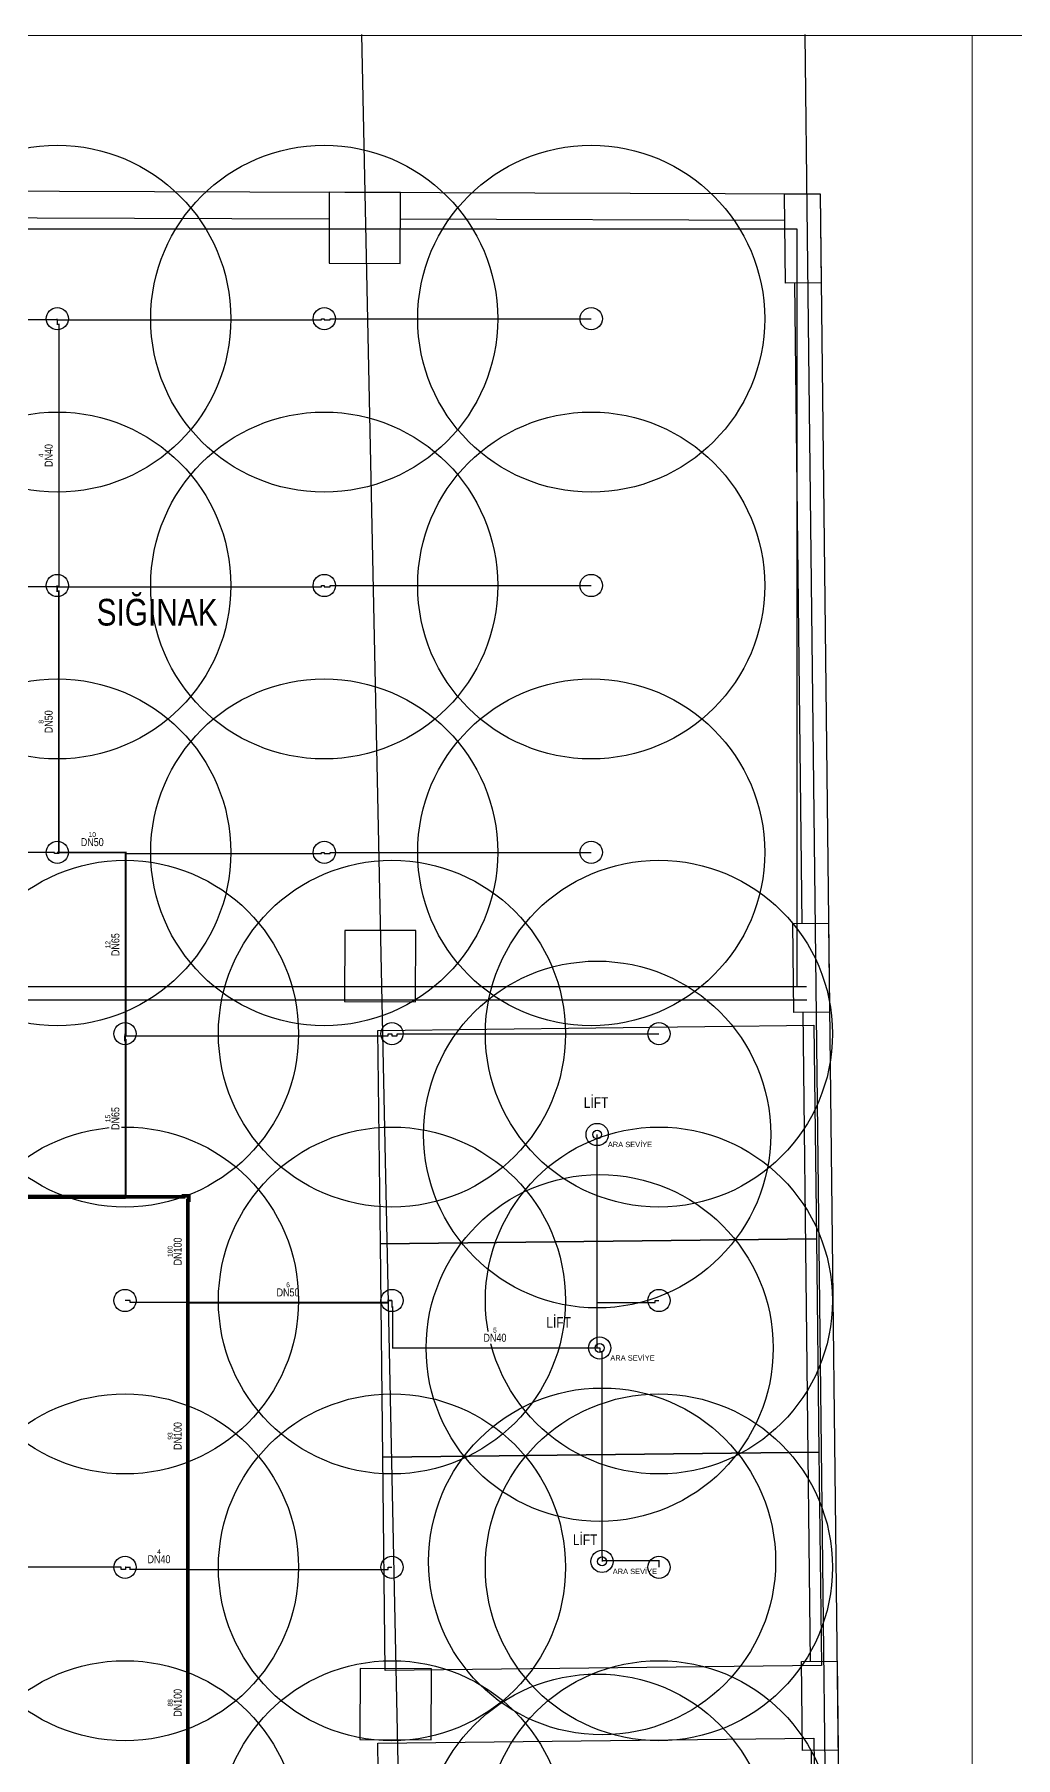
# Model space of a CAD drawing. Header units: centimetres. Extents: x 247996 to 276712, y -458149 to -450648.
# Drawn here: x 249137 to 250239, y -452586 to -450648 of the extents above; entities that cross this region are included whole.
import ezdxf
from ezdxf.enums import TextEntityAlignment as Align

# ---------------------------------------------------------------- set-up
doc = ezdxf.new("R2010")
doc.units = ezdxf.units.CM
doc.layers.add('ANTED', color=144, linetype='Continuous', lineweight=0)
for name, color, linetype in [('MIM-BODRUM-GUNCEL', 8, 'Continuous'), ('MTY-SPRINKLER', 15, 'Continuous'), ('MTY-SPRINKLER-BORU', 140, 'Continuous'), ('MTY-SPRINKLER-CAP', 141, 'Continuous'), ('MTY-SPRINKLER-KORUMA', 8, 'Continuous'), ('MTY-SPRINKLER-YAZI', 141, 'Continuous')]:
    doc.layers.add(name, color=color, linetype=linetype)
doc.styles.add('ROTAS', font='arial.ttf')

# ---------------------------------------------------------------- blocks, each defined once
blk = doc.blocks.new('ASL-SPR-UP')
blk.add_circle((0, 0), 12.5)
blk = doc.blocks.new('ASL-SPR-PE')
for radius in [12.5, 5]:
    blk.add_circle((0, 0), radius)

msp = doc.modelspace()

# ---------------------------------------------------------------- linework, layer by layer
at = {"layer": 'ANTED'}
for p, q in [((276712.4, -450649.1), (248038.8, -450649.1)), ((250190.3, -450649.1), (250190.3, -458149.1))]:
    msp.add_line(p, q, dxfattribs=at)
at = {"layer": 'MIM-BODRUM-GUNCEL'}
for p, q in [((249504.2, -450648.1), (249566.7, -453642.8)), ((250002.4, -450648.3), (250036.7, -453643)), ((248654.8, -451718.5), (250004.3, -451718.5)), ((248639.8, -451733.5), (250004.4, -451733.5))]:
    msp.add_line(p, q, dxfattribs=at)
for points in [[(248202.6, -450821), (250019.4, -450827.1), (250049.9, -453472.8), (249626.9, -458027.1), (249334.1, -457935.8), (249381.3, -457427), (248314, -457094.2)], [(249467.9, -450825.4), (249467.6, -450905.4), (249547.6, -450905.6), (249547.9, -450825.6), (249467.9, -450825.4)], [(249979.4, -450827.7), (250019.4, -450827.2), (250020.6, -450927.2), (249980.6, -450927.7), (249979.4, -450827.7)], [(249029.8, -450853.8), (249467.8, -450855.3)], [(249547.8, -450855.5), (249979.7, -450857)], [(248654.8, -451718.5), (249993.7, -451718.5), (249993.7, -450867.1), (248654.8, -450867.1), (248654.8, -451718.5)], [(249990.6, -450927.6), (249998.8, -451647.6)], [(249988.8, -451647.7), (250028.8, -451647.3), (250029.9, -451747.3), (249989.9, -451747.7), (249988.8, -451647.7)], [(249485.2, -451655.4), (249484.9, -451735.4), (249564.9, -451735.7), (249565.2, -451655.7), (249485.2, -451655.4)], [(250000, -451747.6), (250008.4, -452477.5)], [(250012.5, -451762.2), (250015.3, -452002.2), (249525.3, -452007.8), (249522.6, -451767.9), (250012.5, -451762.2)], [(250015.3, -452002.2), (250018, -452242.2), (249528.1, -452247.8), (249525.3, -452007.8), (250015.3, -452002.2)], [(250018, -452242.2), (250020.8, -452482.2), (249530.8, -452487.8), (249528.1, -452247.8), (250018, -452242.2)], [(249502.6, -452485.4), (249502.3, -452565.4), (249582.3, -452565.6), (249582.6, -452485.6), (249502.6, -452485.4)], [(249998.5, -452477.6), (250038.5, -452477.2), (250039.6, -452577.2), (249999.6, -452577.6), (249998.5, -452477.6)], [(250012.5, -452563.8), (250015.3, -452803.7), (249525.3, -452809.4), (249522.6, -452569.4), (250012.5, -452563.8)], [(250009.5, -452577.5), (250018.6, -453361.4)]]:
    msp.add_lwpolyline(points, dxfattribs=at)
at = {"layer": 'MTY-SPRINKLER-BORU'}
for points in [[(249162.1, -450969), (248869, -450969), (248869, -450967.8), (248862.1, -450967.8)], [(249162.1, -450969), (249459, -450969), (249459, -450967.8), (249462.1, -450967.8), (249462.1, -450969), (249469, -450969), (249469, -450967.8), (249762.1, -450967.8)], [(249162.1, -450969), (249162.1, -450967.8)], [(249162.1, -451269), (248869, -451269), (248869, -451267.8), (248862.1, -451267.8)], [(249162.1, -451269), (249162.1, -451267.8)], [(249164, -451269), (249459, -451269), (249459, -451267.8), (249462.1, -451267.8), (249462.1, -451269), (249469, -451269), (249469, -451267.8), (249762.1, -451267.8)], [(249164, -451567.8), (249164, -451569), (249159, -451569), (249159, -451567.8), (248862.1, -451567.8)], [(249164, -451567.8), (249162.1, -451567.8)], [(249239, -451569), (249459, -451569), (249459, -451567.8), (249462.1, -451567.8), (249462.1, -451569), (249469, -451569), (249469, -451567.8), (249762.1, -451567.8)], [(249238.3, -451774), (249238.3, -451771.6)], [(249239, -451774), (249534, -451774), (249534, -451771.6), (249538.3, -451771.6), (249538.3, -451774), (249544, -451774), (249544, -451771.6), (249838.3, -451771.6)], [(249769, -452074), (249769, -451889), (249768.9, -451889), (249768.9, -451885)], [(249309, -452074), (249244, -452074), (249244, -452071.6), (249238.3, -452071.6)], [(249769, -452074), (249834, -452074), (249834, -452071.6), (249838.3, -452071.6)], [(249769, -452125), (249769, -452074)], [(249769, -452125), (249771.7, -452125)], [(249771.7, -452125), (249771.7, -452129), (249774, -452129), (249774, -452359), (249774.5, -452359), (249774.5, -452364)], [(249774.5, -452364), (249838.3, -452364)], [(249774.5, -452364), (249774.5, -452365)], [(249838.3, -452364), (249839, -452364)], [(249838.3, -452364), (249838.3, -452371.6)], [(249239, -452371.6), (249239, -452374), (249234, -452374), (249234, -452371.6), (248939, -452371.6)], [(249239, -452371.6), (249238.3, -452371.6)], [(249309, -452374), (249534, -452374), (249534, -452371.6), (249538.3, -452371.6)]]:
    msp.add_lwpolyline(points, dxfattribs=at)
for points, const_width in [([(249164, -451269), (249164, -450974), (249162.1, -450974), (249162.1, -450969)], 1.5), ([(249164, -451567.8), (249164, -451274), (249162.1, -451274), (249162.1, -451269)], 2), ([(249162.1, -451269), (249164, -451269)], 2), ([(249239, -451569), (249239, -451567.8), (249164, -451567.8)], 2), ([(249239, -451774), (249239, -451569)], 2.5), ([(249239, -451955), (249239, -451779), (249238.3, -451779), (249238.3, -451774)], 2.5), ([(249238.3, -451774), (249239, -451774)], 2.5), ([(248924, -451955), (249239, -451955)], 5), ([(249239, -451955), (249304, -451955), (249304, -451954), (249310, -451954), (249310, -451955), (249310, -451959), (249309, -451959), (249309, -452074)], 4), ([(249309, -452074), (249309, -452374)], 4), ([(249309, -452074), (249534, -452074), (249534, -452071.6), (249538.3, -452071.6)], 2), ([(249538.3, -452071.6), (249538.3, -452079), (249539, -452079), (249539, -452125), (249769, -452125)], 1.5), ([(249309, -452374), (249244, -452374), (249244, -452371.6), (249239, -452371.6)], 1.5), ([(249309, -452374), (249309, -452674)], 4)]:
    msp.add_lwpolyline(points, dxfattribs=dict(at, const_width=const_width))
at = {"layer": 'MTY-SPRINKLER-KORUMA'}
for centre in [(249162.2, -450967.7), (249462.2, -450967.7), (249762.2, -450967.7), (249162.2, -451267.7), (249462.2, -451267.7), (249762.2, -451267.7), (249162.2, -451567.7), (249462.2, -451567.7), (249762.2, -451567.7), (249238.3, -451771.6), (249538.3, -451771.6), (249838.3, -451771.6), (249768.9, -451885), (249238.3, -452071.6), (249538.3, -452071.6), (249838.3, -452071.6), (249771.7, -452125), (249774.4, -452365), (249238.3, -452371.6), (249538.3, -452371.6), (249838.3, -452371.6), (249238.3, -452671.6), (249538.3, -452671.6), (249838.3, -452671.6), (249768.9, -452686.6)]:
    msp.add_circle(centre, 195, dxfattribs=at)

# ---------------------------------------------------------------- block references
at = {"layer": 'MTY-SPRINKLER'}
for name, p in [('ASL-SPR-UP', (249162.2, -450967.7)), ('ASL-SPR-UP', (249462.2, -450967.7)), ('ASL-SPR-UP', (249762.2, -450967.7)), ('ASL-SPR-UP', (249162.2, -451267.7)), ('ASL-SPR-UP', (249462.2, -451267.7)), ('ASL-SPR-UP', (249762.2, -451267.7)), ('ASL-SPR-UP', (249162.2, -451567.7)), ('ASL-SPR-UP', (249462.2, -451567.7)), ('ASL-SPR-UP', (249762.2, -451567.7)), ('ASL-SPR-UP', (249238.3, -451771.6)), ('ASL-SPR-UP', (249538.3, -451771.6)), ('ASL-SPR-UP', (249838.3, -451771.6)), ('ASL-SPR-PE', (249768.9, -451885)), ('ASL-SPR-UP', (249238.3, -452071.6)), ('ASL-SPR-UP', (249538.3, -452071.6)), ('ASL-SPR-UP', (249838.3, -452071.6)), ('ASL-SPR-PE', (249771.7, -452125)), ('ASL-SPR-UP', (249238.3, -452371.6)), ('ASL-SPR-UP', (249538.3, -452371.6)), ('ASL-SPR-PE', (249774.4, -452365)), ('ASL-SPR-UP', (249838.3, -452371.6))]:
    msp.add_blockref(name, p, dxfattribs=at)

# ---------------------------------------------------------------- texts
at = {"layer": 'MIM-BODRUM-GUNCEL', "style": 'ROTAS', "width": 0.8}
for s, height, p in [('SIĞINAK', 30, (249206.4, -451321.7)), ('LİFT', 12, (249753.9, -451858.6)), ('LİFT', 12, (249711.8, -452105.8)), ('LİFT', 12, (249741.6, -452350.3))]:
    msp.add_text(s, height=height, dxfattribs=at).set_placement(p, align=Align.BOTTOM_LEFT)
at = {"layer": 'MTY-SPRINKLER-YAZI', "style": 'ROTAS', "width": 0.8}
for p in [(249780.9, -451901), (249783.7, -452141), (249786.4, -452381)]:
    msp.add_text('ARA SEVİYE', height=6, dxfattribs=at).set_placement(p, align=Align.BOTTOM_LEFT)

# ---------------------------------------------------------------- next in the draw order: wipeouts: each hides what was drawn before it
for points in [[(249159.2, -451134), (249159.2, -451112.6), (249145.8, -451112.6), (249145.8, -451134)], [(249159.2, -451433.4), (249159.2, -451411.9), (249145.8, -451411.9), (249145.8, -451433.4)], [(249189, -451563), (249210.4, -451563), (249210.4, -451549.5), (249189, -451549.5)], [(249234.2, -451684), (249234.2, -451662.6), (249220.8, -451662.6), (249220.8, -451684)], [(249234.2, -451879.5), (249234.2, -451858.1), (249220.8, -451858.1), (249220.8, -451879.5)], [(249304.2, -452031.3), (249304.2, -452005.3), (249290.8, -452005.3), (249290.8, -452031.3)], [(249409, -452069.2), (249430.4, -452069.2), (249430.4, -452055.8), (249409, -452055.8)], [(249641.5, -452120.3), (249662.9, -452120.3), (249662.9, -452106.8), (249641.5, -452106.8)], [(249304.2, -452238.8), (249304.2, -452212.8), (249290.8, -452212.8), (249290.8, -452238.8)], [(249264, -452369.2), (249285.4, -452369.2), (249285.4, -452355.8), (249264, -452355.8)], [(249304.2, -452538.8), (249304.2, -452512.8), (249290.8, -452512.8), (249290.8, -452538.8)]]:
    msp.add_wipeout(points)

# ---------------------------------------------------------------- next in the draw order: texts
at = {"layer": 'MTY-SPRINKLER-CAP', "style": 'ROTAS', "width": 0.8}
for s, p in [('DN40', (249152.5, -451121.5)), ('DN50', (249152.5, -451420.9)), ('DN65', (249227.5, -451671.5)), ('DN65', (249227.5, -451867)), ('DN100', (249297.5, -452016.5)), ('DN100', (249297.5, -452224)), ('DN100', (249297.5, -452524))]:
    msp.add_text(s, height=9, rotation=90, dxfattribs=at).set_placement(p, align=Align.MIDDLE_CENTER)
for s, p in [('DN50', (249201.5, -451556.2)), ('DN50', (249421.5, -452062.5)), ('DN40', (249654, -452113.5)), ('DN40', (249276.5, -452362.5))]:
    msp.add_text(s, height=9, dxfattribs=at).set_placement(p, align=Align.MIDDLE_CENTER)

# ---------------------------------------------------------------- next in the draw order: wipeouts: each hides what was drawn before it
for points in [[(249148, -451125), (249148, -451120.2), (249139.9, -451120.2), (249139.9, -451125)], [(249148, -451424.4), (249148, -451419.5), (249139.9, -451419.5), (249139.9, -451424.4)], [(249196.7, -451551.8), (249204.2, -451551.8), (249204.2, -451543.7), (249196.7, -451543.7)], [(249223, -451676.3), (249223, -451668.8), (249214.9, -451668.8), (249214.9, -451676.3)], [(249223, -451871.8), (249223, -451864.3), (249214.9, -451864.3), (249214.9, -451871.8)], [(249293, -452022.7), (249293, -452012.5), (249284.9, -452012.5), (249284.9, -452022.7)], [(249418, -452058), (249422.8, -452058), (249422.8, -452049.9), (249418, -452049.9)], [(249650.5, -452109), (249655.3, -452109), (249655.3, -452100.9), (249650.5, -452100.9)], [(249293, -452228.8), (249293, -452221.3), (249284.9, -452221.3), (249284.9, -452228.8)], [(249273, -452358), (249277.8, -452358), (249277.8, -452349.9), (249273, -452349.9)], [(249293, -452528.8), (249293, -452521.3), (249284.9, -452521.3), (249284.9, -452528.8)]]:
    msp.add_wipeout(points)

# ---------------------------------------------------------------- next in the draw order: texts
for s, p in [('4', (249144, -451121.5)), ('8', (249144, -451420.9)), ('12', (249219, -451671.5)), ('15', (249219, -451867)), ('100', (249289, -452016.5)), ('93', (249289, -452224)), ('88', (249289, -452524))]:
    msp.add_text(s, height=5.4, rotation=90, dxfattribs=at).set_placement(p, align=Align.MIDDLE_CENTER)
for s, p in [('10', (249201.5, -451547.7)), ('6', (249421.5, -452054)), ('5', (249654, -452105)), ('4', (249276.5, -452354))]:
    msp.add_text(s, height=5.4, dxfattribs=at).set_placement(p, align=Align.MIDDLE_CENTER)

doc.saveas('drawing.dxf')
